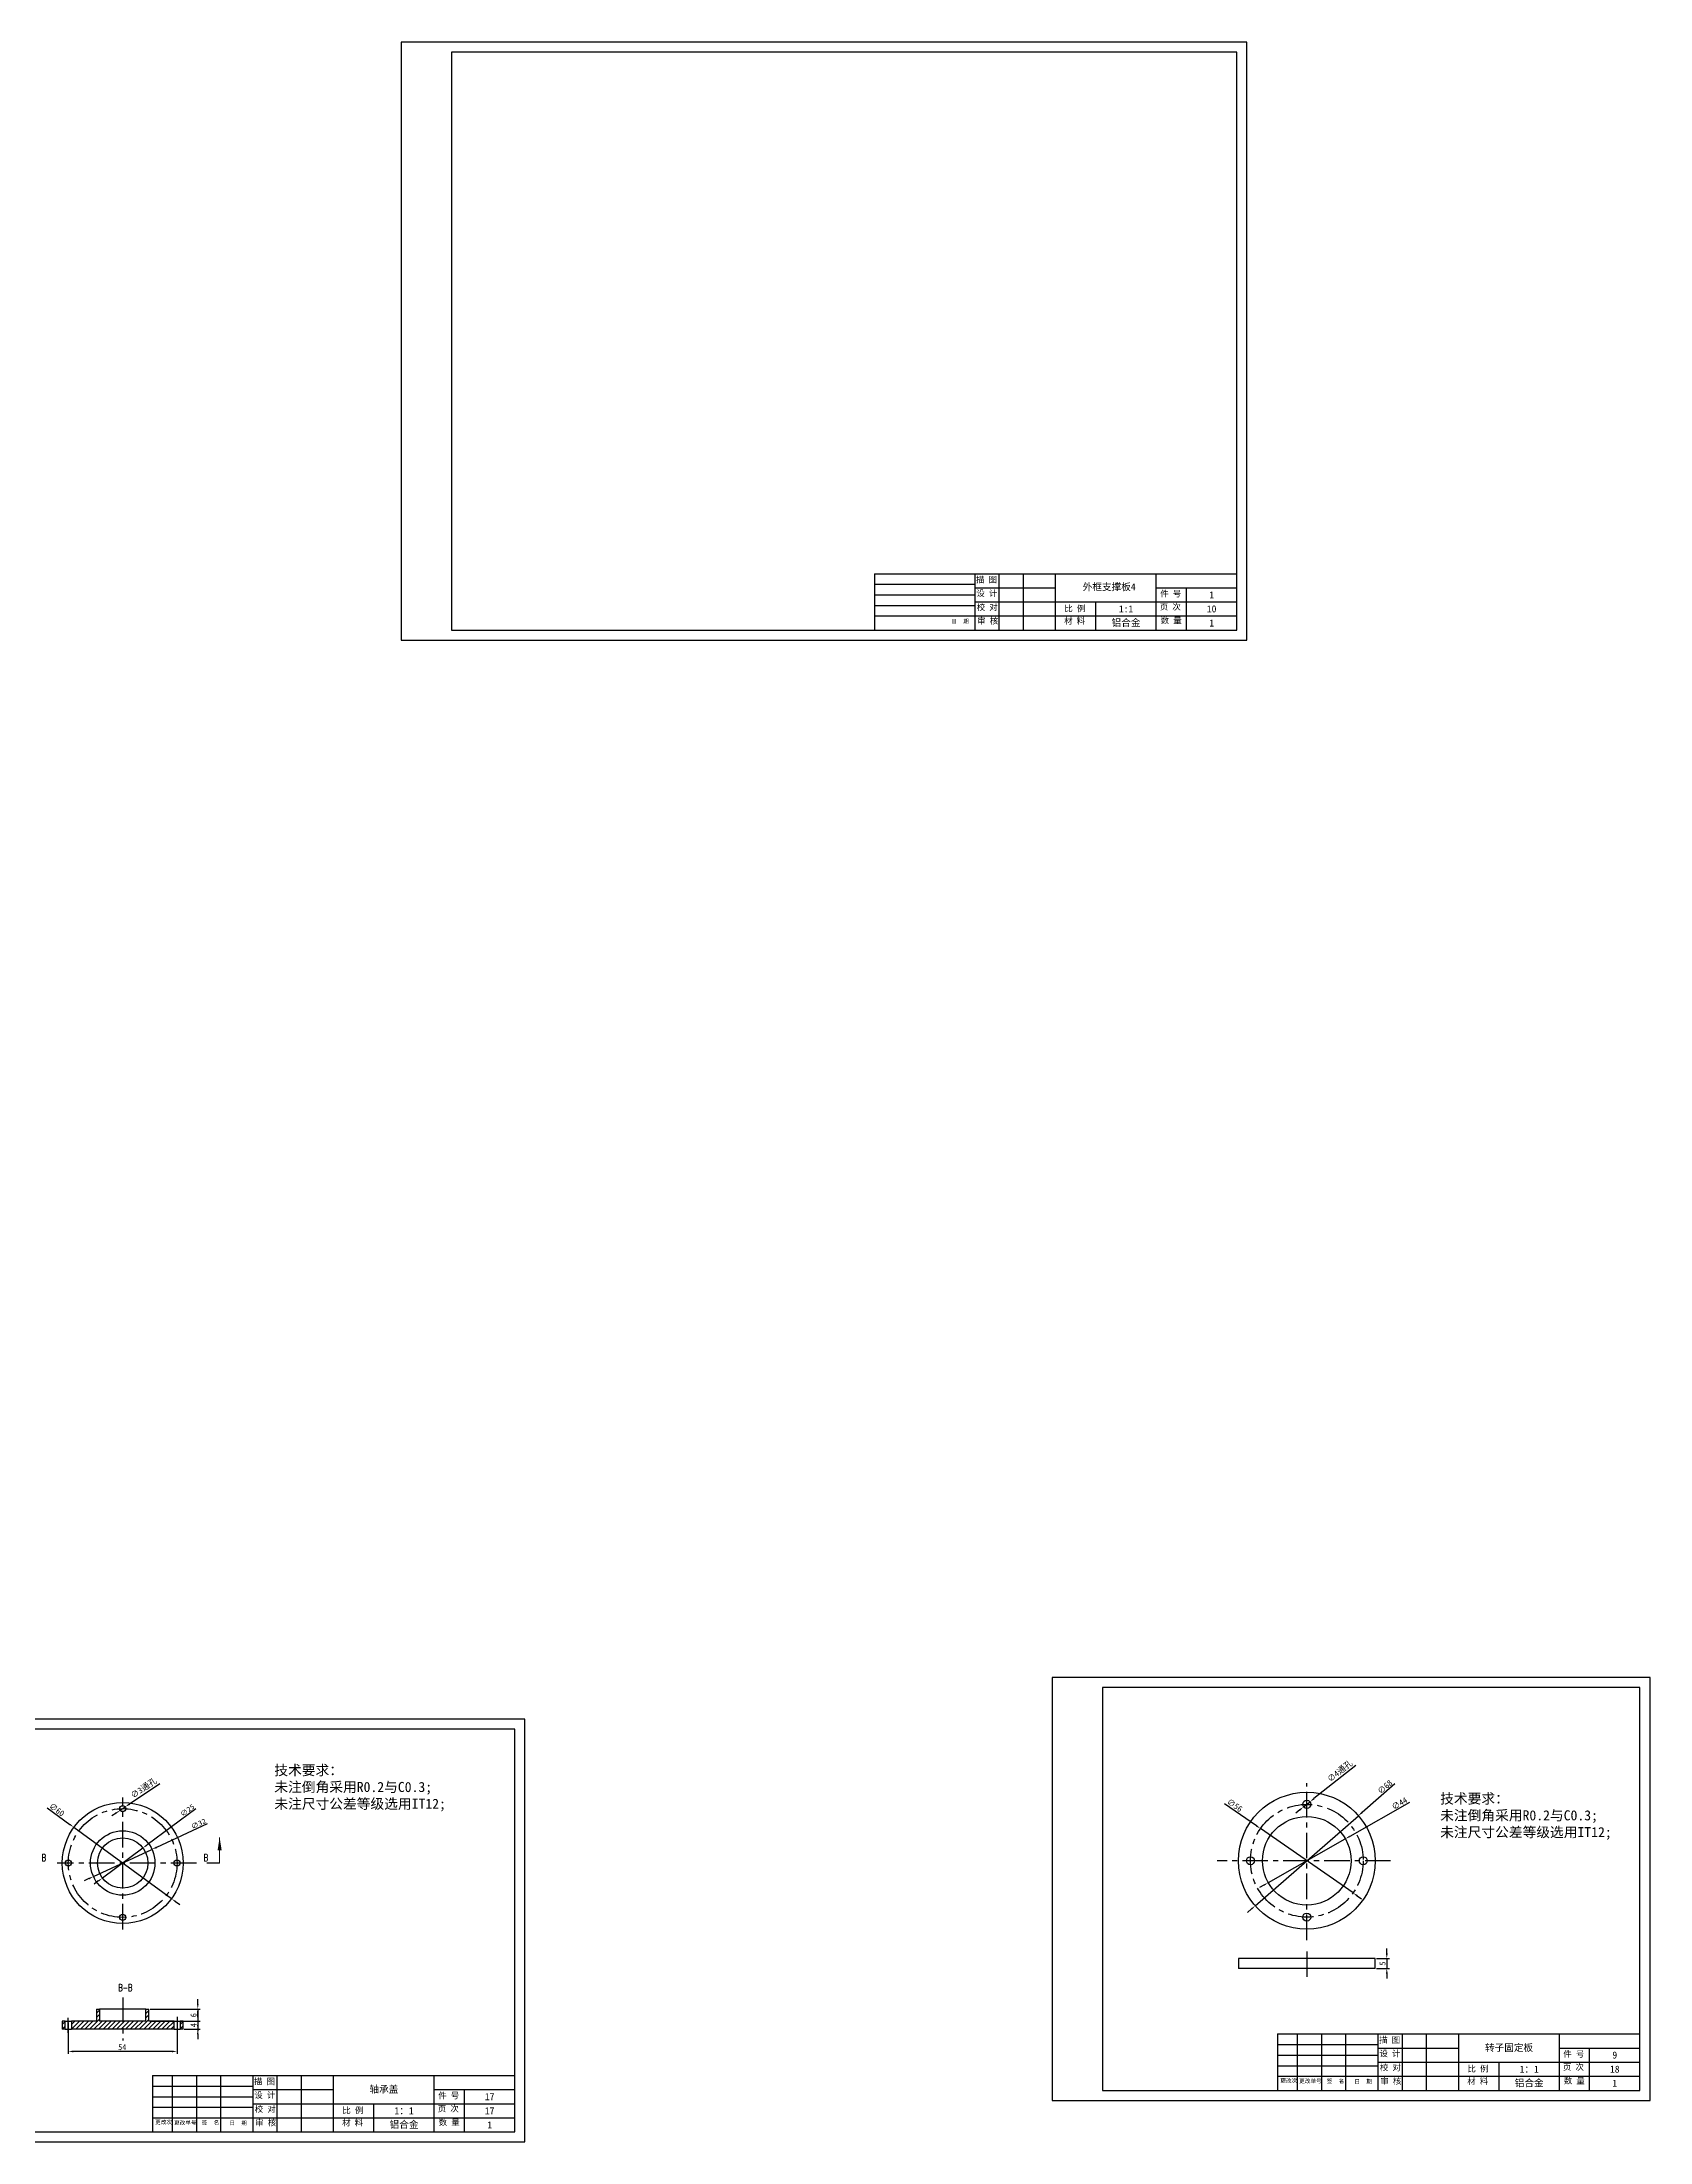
# Model space of a CAD drawing. Header units: millimetres. Extents: x -473 to 6267, y 319 to 3284.
# Drawn here: x 5468 to 6267, y 331 to 1374 of the extents above; entities that cross this region are included whole.
import ezdxf

# ---------------------------------------------------------------- set-up
doc = ezdxf.new("R2010")
doc.units = ezdxf.units.MM
doc.linetypes.add('CENTERX2', pattern=[20.32, 12.7, -2.54, 2.54, -2.54])
for name, color, linetype in [('10', 7, 'Continuous'), ('SLD-0', 7, 'Continuous'), ('轮廓实线层', 170, 'Continuous')]:
    doc.layers.add(name, color=color, linetype=linetype)
for name, color, linetype, lineweight in [('3mm', 7, 'Continuous', 30), ('中心线层', 1, 'CENTERX2', 25), ('标题栏', 7, 'Continuous', 25)]:
    doc.layers.add(name, color=color, linetype=linetype, lineweight=lineweight)
doc.styles.add('SLDTEXTSTYLE4', font='TXT', dxfattribs={"width": 0.566667, "bigfont": 'bigfont'})
doc.dimstyles.new('a4', dxfattribs={"dimtxt": 3, "dimasz": 2.5, "dimexe": 1.25, "dimexo": 0.625, "dimtad": 1, "dimtxsty": 'Standard', "dimcen": 2.5, "dimadec": 0, "dimazin": 0, "dimtfac": 1, "dimtmove": 0, "dimatfit": 3, "dimfxl": 1, "dimarcsym": 0})
doc.dimstyles.new('ISO-25', dxfattribs={"dimtxt": 2.5, "dimasz": 2.5, "dimexe": 1.25, "dimexo": 0.625, "dimtad": 1, "dimdsep": 46, "dimtxsty": 'Standard', "dimcen": 2.5, "dimadec": 0, "dimazin": 0, "dimtfac": 1, "dimtmove": 0, "dimatfit": 3, "dimfxl": 1, "dimarcsym": 0})

# ---------------------------------------------------------------- blocks, each defined once
blk = doc.blocks.new('*D1')
at = {"layer": 'Defpoints', "color": 0, "transparency": 16777216}
for p in [(5484.1, 487.2), (5532.5, 451.8)]:
    blk.add_point(p, dxfattribs=at)
at = {"layer": '轮廓实线层', "color": 0, "lineweight": -2, "transparency": 16777216}
for p, q in [((5470.8, 496.9), (5482.1, 488.7)), ((5532.5, 451.8), (5484.1, 487.2)), ((5534.5, 450.4), (5536.6, 448.9))]:
    blk.add_line(p, q, dxfattribs=at)
at = {"layer": '轮廓实线层', "color": 0, "transparency": 16777216}
for points in [[(5482.3, 489), (5481.8, 488.4), (5484.1, 487.2)], [(5534.8, 450.7), (5534.3, 450), (5532.5, 451.8)]]:
    blk.add_solid(points, dxfattribs=at)
at = {"layer": '轮廓实线层', "color": 0, "lineweight": -3, "transparency": 16777216, "insert": (5475.6, 496), "char_height": 3, "attachment_point": 5, "rotation": 323.8435}
blk.add_mtext('∅60', dxfattribs=at)
blk = doc.blocks.new('*D2')
at = {"layer": 'Defpoints', "color": 0, "transparency": 16777216}
for p in [(5507.1, 495.7), (5509.5, 497.4)]:
    blk.add_point(p, dxfattribs=at)
at = {"layer": '轮廓实线层', "color": 0, "lineweight": -2, "transparency": 16777216}
for p, q in [((5526.7, 508.9), (5511.6, 498.8)), ((5505, 494.3), (5502.9, 492.9)), ((5507.1, 495.7), (5509.5, 497.4))]:
    blk.add_line(p, q, dxfattribs=at)
at = {"layer": '轮廓实线层', "color": 0, "transparency": 16777216}
for points in [[(5504.7, 494.6), (5505.2, 494), (5507.1, 495.7)], [(5511.4, 499.1), (5511.9, 498.4), (5509.5, 497.4)]]:
    blk.add_solid(points, dxfattribs=at)
at = {"layer": '轮廓实线层', "color": 0, "lineweight": -3, "transparency": 16777216, "insert": (5518.8, 506.7), "char_height": 3, "width": 20.625, "attachment_point": 5, "rotation": 33.961}
blk.add_mtext('∅3{\\fSimSun|b0|i0|c134|p54;通孔}', dxfattribs=at)
blk = doc.blocks.new('*D3')
at = {"layer": 'Defpoints', "color": 0, "transparency": 16777216}
for p in [(5521.3, 397), (5521.3, 391), (5545.6, 391)]:
    blk.add_point(p, dxfattribs=at)
at = {"layer": '轮廓实线层', "color": 0, "lineweight": -2, "transparency": 16777216}
for p, q in [((5521.9, 397), (5546.8, 397)), ((5545.6, 399.5), (5545.6, 402)), ((5545.6, 397), (5545.6, 391)), ((5521.9, 391), (5546.8, 391)), ((5545.6, 388.5), (5545.6, 386))]:
    blk.add_line(p, q, dxfattribs=at)
at = {"layer": '轮廓实线层', "color": 0, "transparency": 16777216}
for points in [[(5545.2, 399.5), (5546, 399.5), (5545.6, 397)], [(5545.2, 388.5), (5546, 388.5), (5545.6, 391)]]:
    blk.add_solid(points, dxfattribs=at)
at = {"layer": '轮廓实线层', "color": 0, "lineweight": -3, "transparency": 16777216, "insert": (5543.5, 394), "char_height": 3, "attachment_point": 5, "rotation": 90}
blk.add_mtext('6', dxfattribs=at)
blk = doc.blocks.new('*D4')
at = {"layer": 'Defpoints', "color": 0, "transparency": 16777216}
for p in [(5538.3, 391), (5538.3, 387), (5545.6, 387)]:
    blk.add_point(p, dxfattribs=at)
at = {"layer": '轮廓实线层', "color": 0, "lineweight": -2, "transparency": 16777216}
for p, q in [((5538.9, 391), (5546.8, 391)), ((5538.9, 387), (5546.8, 387)), ((5545.6, 393.5), (5545.6, 396)), ((5545.6, 391), (5545.6, 387)), ((5545.6, 384.5), (5545.6, 382))]:
    blk.add_line(p, q, dxfattribs=at)
at = {"layer": '轮廓实线层', "color": 0, "transparency": 16777216}
for points in [[(5545.2, 393.5), (5546, 393.5), (5545.6, 391)], [(5545.2, 384.5), (5546, 384.5), (5545.6, 387)]]:
    blk.add_solid(points, dxfattribs=at)
at = {"layer": '轮廓实线层', "color": 0, "lineweight": -3, "transparency": 16777216, "insert": (5543.5, 389), "char_height": 3, "attachment_point": 5, "rotation": 90}
blk.add_mtext('4', dxfattribs=at)
blk = doc.blocks.new('*D5')
at = {"layer": 'Defpoints', "color": 0, "transparency": 16777216}
for p in [(5481.3, 391), (5535.3, 391), (5481.3, 376)]:
    blk.add_point(p, dxfattribs=at)
at = {"layer": '轮廓实线层', "color": 0, "lineweight": -2, "transparency": 16777216}
for p, q in [((5481.3, 390.4), (5481.3, 374.7)), ((5535.3, 390.4), (5535.3, 374.7)), ((5532.8, 376), (5483.8, 376))]:
    blk.add_line(p, q, dxfattribs=at)
at = {"layer": '轮廓实线层', "color": 0, "transparency": 16777216}
for points in [[(5483.8, 376.4), (5483.8, 375.5), (5481.3, 376)], [(5532.8, 376.4), (5532.8, 375.5), (5535.3, 376)]]:
    blk.add_solid(points, dxfattribs=at)
at = {"layer": '轮廓实线层', "color": 0, "lineweight": -3, "transparency": 16777216, "insert": (5508.1, 378.1), "char_height": 3, "attachment_point": 5}
blk.add_mtext('54', dxfattribs=at)
blk = doc.blocks.new('*D6')
at = {"layer": 'Defpoints', "color": 0, "transparency": 16777216}
for p in [(6115.5, 481.5), (6077.3, 459.8)]:
    blk.add_point(p, dxfattribs=at)
at = {"layer": '轮廓实线层', "color": 0, "lineweight": -2, "transparency": 16777216}
for p, q in [((6147.4, 499.5), (6117.7, 482.7)), ((6077.3, 459.8), (6115.5, 481.5)), ((6075.1, 458.6), (6072.9, 457.4))]:
    blk.add_line(p, q, dxfattribs=at)
at = {"layer": '轮廓实线层', "color": 0, "transparency": 16777216}
for points in [[(6117.5, 483.1), (6117.9, 482.4), (6115.5, 481.5)], [(6074.9, 458.9), (6075.3, 458.2), (6077.3, 459.8)]]:
    blk.add_solid(points, dxfattribs=at)
at = {"layer": '轮廓实线层', "color": 0, "lineweight": -3, "transparency": 16777216, "insert": (6142.4, 499.1), "char_height": 3, "attachment_point": 5, "rotation": 29.5139}
blk.add_mtext('∅44', dxfattribs=at)
blk = doc.blocks.new('*D7')
at = {"layer": 'Defpoints', "color": 0, "transparency": 16777216}
for p in [(6122, 493), (6070.8, 448.3)]:
    blk.add_point(p, dxfattribs=at)
at = {"layer": '轮廓实线层', "color": 0, "lineweight": -2, "transparency": 16777216}
for p, q in [((6140.1, 508.8), (6123.9, 494.6)), ((6070.8, 448.3), (6122, 493)), ((6068.9, 446.7), (6067, 445))]:
    blk.add_line(p, q, dxfattribs=at)
at = {"layer": '轮廓实线层', "color": 0, "transparency": 16777216}
for points in [[(6123.6, 495), (6124.2, 494.3), (6122, 493)], [(6068.6, 447), (6069.2, 446.4), (6070.8, 448.3)]]:
    blk.add_solid(points, dxfattribs=at)
at = {"layer": '轮廓实线层', "color": 0, "lineweight": -3, "transparency": 16777216, "insert": (6135.2, 507.3), "char_height": 3, "attachment_point": 5, "rotation": 41.0808}
blk.add_mtext('∅68', dxfattribs=at)
blk = doc.blocks.new('*D8')
at = {"layer": 'Defpoints', "color": 0, "transparency": 16777216}
for p in [(6073.4, 486.6), (6119.4, 454.7)]:
    blk.add_point(p, dxfattribs=at)
at = {"layer": '轮廓实线层', "color": 0, "lineweight": -2, "transparency": 16777216}
for p, q in [((6055.6, 499.1), (6071.4, 488.1)), ((6119.4, 454.7), (6073.4, 486.6)), ((6121.4, 453.2), (6123.5, 451.8))]:
    blk.add_line(p, q, dxfattribs=at)
at = {"layer": '轮廓实线层', "color": 0, "transparency": 16777216}
for points in [[(6071.6, 488.4), (6071.1, 487.7), (6073.4, 486.6)], [(6121.7, 453.6), (6121.2, 452.9), (6119.4, 454.7)]]:
    blk.add_solid(points, dxfattribs=at)
at = {"layer": '轮廓实线层', "color": 0, "lineweight": -3, "transparency": 16777216, "insert": (6060.6, 498.2), "char_height": 3, "attachment_point": 5, "rotation": 325.1569}
blk.add_mtext('∅56', dxfattribs=at)
blk = doc.blocks.new('*D9')
at = {"layer": 'Defpoints', "color": 0, "transparency": 16777216}
for p in [(6094.8, 497.4), (6098, 499.9)]:
    blk.add_point(p, dxfattribs=at)
at = {"layer": '轮廓实线层', "color": 0, "lineweight": -2, "transparency": 16777216}
for p, q in [((6120.7, 517.9), (6099.9, 501.5)), ((6092.9, 495.9), (6090.9, 494.3)), ((6094.8, 497.4), (6098, 499.9))]:
    blk.add_line(p, q, dxfattribs=at)
at = {"layer": '轮廓实线层', "color": 0, "transparency": 16777216}
for points in [[(6099.7, 501.8), (6100.2, 501.1), (6098, 499.9)], [(6092.6, 496.2), (6093.1, 495.5), (6094.8, 497.4)]]:
    blk.add_solid(points, dxfattribs=at)
at = {"layer": '轮廓实线层', "color": 0, "lineweight": -3, "transparency": 16777216, "insert": (6112.9, 515.1), "char_height": 3, "width": 21.301, "attachment_point": 5, "rotation": 38.4645}
blk.add_mtext('∅4{\\fSimSun|b0|i0|c134|p54;通孔}', dxfattribs=at)
blk = doc.blocks.new('*D10')
at = {"layer": 'Defpoints', "color": 0, "transparency": 16777216}
for p in [(6130.4, 422.1), (6130.4, 417.1), (6136.1, 417.1)]:
    blk.add_point(p, dxfattribs=at)
at = {"layer": '轮廓实线层', "color": 0, "lineweight": -2, "transparency": 16777216}
for p, q in [((6131, 422.1), (6137.4, 422.1)), ((6131, 417.1), (6137.4, 417.1)), ((6136.1, 424.6), (6136.1, 427.1)), ((6136.1, 422.1), (6136.1, 417.1)), ((6136.1, 414.6), (6136.1, 412.1))]:
    blk.add_line(p, q, dxfattribs=at)
at = {"layer": '轮廓实线层', "color": 0, "transparency": 16777216}
for points in [[(6135.7, 424.6), (6136.6, 424.6), (6136.1, 422.1)], [(6135.7, 414.6), (6136.6, 414.6), (6136.1, 417.1)]]:
    blk.add_solid(points, dxfattribs=at)
at = {"layer": '轮廓实线层', "color": 0, "lineweight": -3, "transparency": 16777216, "insert": (6134, 419.6), "char_height": 3, "attachment_point": 5, "rotation": 90}
blk.add_mtext('5', dxfattribs=at)
blk = doc.blocks.new('*D177')
at = {"layer": 'Defpoints', "color": 0, "transparency": 16777216}
for p in [(5518.3, 477), (5498.3, 462.1)]:
    blk.add_point(p, dxfattribs=at)
at = {"layer": '轮廓实线层', "color": 0, "lineweight": -2, "transparency": 16777216}
for p, q in [((5544.7, 496.5), (5520.4, 478.5)), ((5498.3, 462.1), (5518.3, 477)), ((5496.2, 460.6), (5494.2, 459.1))]:
    blk.add_line(p, q, dxfattribs=at)
at = {"layer": '轮廓实线层', "color": 0, "transparency": 16777216}
for points in [[(5520.1, 478.8), (5520.6, 478.1), (5518.3, 477)], [(5496, 460.9), (5496.5, 460.3), (5498.3, 462.1)]]:
    blk.add_solid(points, dxfattribs=at)
at = {"layer": '轮廓实线层', "color": 0, "transparency": 16777216, "insert": (5540.4, 495.7), "char_height": 2.5, "attachment_point": 5, "rotation": 36.5357}
blk.add_mtext('∅25', dxfattribs=at)
blk = doc.blocks.new('*D178')
at = {"layer": 'Defpoints', "color": 0, "transparency": 16777216}
for p in [(5522.8, 476.3), (5493.8, 462.8)]:
    blk.add_point(p, dxfattribs=at)
at = {"layer": '轮廓实线层', "color": 0, "lineweight": -2, "transparency": 16777216}
for p, q in [((5550.3, 488.9), (5525.1, 477.3)), ((5493.8, 462.8), (5522.8, 476.3)), ((5491.5, 461.8), (5489.2, 460.7))]:
    blk.add_line(p, q, dxfattribs=at)
at = {"layer": '轮廓实线层', "color": 0, "transparency": 16777216}
for points in [[(5524.9, 477.7), (5525.3, 476.9), (5522.8, 476.3)], [(5491.3, 462.1), (5491.7, 461.4), (5493.8, 462.8)]]:
    blk.add_solid(points, dxfattribs=at)
at = {"layer": '轮廓实线层', "color": 0, "transparency": 16777216, "insert": (5545.9, 489), "char_height": 2.5, "attachment_point": 5, "rotation": 24.8355}
blk.add_mtext('∅32', dxfattribs=at)

msp = doc.modelspace()

# ---------------------------------------------------------------- hatches: boundary and pattern name
at = {"layer": '轮廓实线层', "lineweight": -3}
h = msp.add_hatch(dxfattribs=at)
h.set_pattern_fill('ANSI31', color=5, scale=0.5)
h.set_pattern_definition([(45, (7659.9432, 3255.6477), (-1.122532, 1.122532), [])])
h.paths.add_polyline_path([(5508.3, 391.033), (5496.8, 391.033), (5496.8, 397.033), (5495.3, 397.033), (5495.3, 391.033), (5482.8, 391.033), (5482.8, 387.033), (5508.3, 387.033)])
h.paths.add_polyline_path([(5533.8, 391.033), (5521.3, 391.033), (5521.3, 397.033), (5519.8, 397.033), (5519.8, 391.033), (5508.3, 391.033), (5508.3, 387.033), (5533.8, 387.033)])
h.paths.add_polyline_path([(5538.3, 391.033), (5536.8, 391.033), (5536.8, 387.033), (5538.3, 387.033)])
h.paths.add_polyline_path([(5479.8, 391.033), (5478.3, 391.033), (5478.3, 387.033), (5479.8, 387.033)])

# ---------------------------------------------------------------- linework, layer by layer
for p, q in [((6061.628, 1081.726), (6061.628, 1109.726)), ((5881.628, 1081.726), (6061.628, 1081.726))]:
    msp.add_line(p, q)
at = {"color": 7, "linetype": 'Continuous', "lineweight": 18}
msp.add_line((5556.442, 469.531), (5556.442, 482.231), dxfattribs=at)
at = {"color": 7, "lineweight": -3}
msp.add_line((5556.442, 469.531), (5550.092, 469.531), dxfattribs=at)
at = {"color": 7, "linetype": 'Continuous', "lineweight": 18}
msp.add_solid([(5556.442, 482.231), (5555.426, 475.881), (5557.458, 475.881)], dxfattribs=at)
at = {"layer": '10'}
for points in [[(5646.628, 1076.726), (6066.628, 1076.726), (6066.628, 1373.726), (5646.628, 1373.726)], [(5969.852, 351.648), (6266.852, 351.648), (6266.852, 561.648), (5969.852, 561.648)], [(5411.044, 330.999), (5708.044, 330.999), (5708.044, 540.999), (5411.044, 540.999)]]:
    msp.add_lwpolyline(points, close=True, dxfattribs=at)
at = {"layer": '3mm'}
for p, q in [((5881.628, 1109.726), (6061.628, 1109.726)), ((5495.3, 397.033), (5495.3, 391.033)), ((5495.3, 397.033), (5496.8, 397.033)), ((5496.8, 397.033), (5496.8, 391.033)), ((5519.8, 397.033), (5496.8, 397.033)), ((5519.8, 391.033), (5519.8, 397.033)), ((5519.8, 397.033), (5521.3, 397.033)), ((5521.3, 391.033), (5521.3, 397.033)), ((5478.3, 391.033), (5478.3, 387.033)), ((5479.8, 391.033), (5478.3, 391.033)), ((5479.8, 387.033), (5478.3, 387.033)), ((5479.8, 387.033), (5479.8, 391.033)), ((5479.8, 391.033), (5482.8, 391.033)), ((5479.8, 387.033), (5482.8, 387.033)), ((5482.8, 391.033), (5482.8, 387.033)), ((5495.3, 391.033), (5482.8, 391.033)), ((5533.8, 387.033), (5482.8, 387.033)), ((5519.8, 391.033), (5496.8, 391.033)), ((5533.8, 391.033), (5521.3, 391.033)), ((5533.8, 391.033), (5536.8, 391.033)), ((5533.8, 387.033), (5533.8, 391.033)), ((5533.8, 387.033), (5536.8, 387.033)), ((5536.8, 391.033), (5536.8, 387.033)), ((5538.3, 391.033), (5536.8, 391.033)), ((5538.3, 387.033), (5536.8, 387.033)), ((5538.3, 387.033), (5538.3, 391.033)), ((6081.852, 384.648), (6081.852, 356.648)), ((6081.852, 384.648), (6261.852, 384.648)), ((5523.044, 363.999), (5523.044, 335.999)), ((5523.044, 363.999), (5703.044, 363.999))]:
    msp.add_line(p, q, dxfattribs=at)
at = {"layer": '3mm', "lineweight": 30}
msp.add_line((5881.628, 1109.726), (5881.628, 1081.726), dxfattribs=at)
at = {"layer": '3mm', "color": 7, "linetype": 'Continuous', "lineweight": 30}
for p, q in [((6062.402, 422.129), (6062.402, 417.129)), ((6130.402, 422.129), (6062.402, 422.129)), ((6130.402, 417.129), (6062.402, 417.129)), ((6130.402, 417.129), (6130.402, 422.129))]:
    msp.add_line(p, q, dxfattribs=at)
at = {"layer": '3mm'}
for points in [[(5671.628, 1081.726), (6061.628, 1081.726), (6061.628, 1368.726), (5671.628, 1368.726)], [(5994.852, 356.648), (6261.852, 356.648), (6261.852, 556.648), (5994.852, 556.648)], [(5436.044, 335.999), (5703.044, 335.999), (5703.044, 535.999), (5436.044, 535.999)]]:
    msp.add_lwpolyline(points, close=True, dxfattribs=at)
at = {"layer": '3mm', "color": 7, "linetype": 'Continuous', "lineweight": 30}
for centre, radius in [((6096.402, 470.652), 34), ((6096.402, 498.652), 2), ((5508.3, 496.531), 1.5), ((6096.402, 470.652), 22), ((6068.402, 470.652), 2), ((6124.402, 470.652), 2), ((6096.402, 442.652), 2)]:
    msp.add_circle(centre, radius, dxfattribs=at)
at = {"layer": '3mm'}
for centre, radius in [((5508.3, 469.531), 30), ((5508.3, 469.531), 16), ((5508.3, 469.531), 12.5), ((5481.3, 469.531), 1.5), ((5535.3, 469.531), 1.5), ((5508.3, 442.531), 1.5)]:
    msp.add_circle(centre, radius, dxfattribs=at)
at = {"layer": 'Defpoints'}
for p, q in [((6261.852, 356.648), (6261.852, 384.648)), ((5703.044, 335.999), (5703.044, 363.999)), ((6081.852, 356.648), (6261.852, 356.648)), ((5523.044, 335.999), (5703.044, 335.999))]:
    msp.add_line(p, q, dxfattribs=at)
at = {"layer": '中心线层'}
for p, q in [((5508.3, 436.581), (5508.3, 502.037)), ((5508.3, 402.714), (5508.3, 381.42))]:
    msp.add_line(p, q, dxfattribs=at)
at = {"layer": '中心线层', "lineweight": -3}
for p, q in [((6096.402, 431.237), (6096.402, 509.23)), ((5544.902, 469.531), (5475.792, 469.531)), ((6138.045, 470.652), (6051.897, 470.652)), ((6096.402, 425.578), (6096.402, 413.054)), ((5481.3, 385.201), (5481.3, 392.722)), ((5535.3, 393.172), (5535.3, 385.587))]:
    msp.add_line(p, q, dxfattribs=at)
at = {"layer": '中心线层'}
msp.add_circle((5508.3, 469.531), 27, dxfattribs=at)
at = {"layer": '中心线层', "lineweight": -3}
msp.add_circle((6096.402, 470.652), 28, dxfattribs=at)
at = {"layer": '标题栏'}
for p, q in [((5931.628, 1081.726), (5931.628, 1109.726)), ((5943.628, 1081.726), (5943.628, 1109.726)), ((5955.628, 1081.726), (5955.628, 1109.726)), ((5971.628, 1081.726), (5971.628, 1109.726)), ((6021.628, 1081.726), (6021.628, 1109.726)), ((5881.628, 1104.476), (5931.628, 1104.476)), ((5881.628, 1099.226), (5931.628, 1099.226)), ((5931.628, 1102.726), (5971.628, 1102.726)), ((5931.628, 1095.726), (5971.628, 1095.726)), ((5971.628, 1095.726), (6021.628, 1095.726)), ((5991.628, 1081.726), (5991.628, 1095.726)), ((6021.628, 1102.726), (6061.628, 1102.726)), ((6021.628, 1095.726), (6061.628, 1095.726)), ((6036.628, 1081.726), (6036.628, 1102.726)), ((5881.628, 1093.976), (5931.628, 1093.976)), ((5881.628, 1088.726), (6061.628, 1088.726)), ((6081.852, 379.398), (6131.852, 379.398)), ((6091.852, 356.648), (6091.852, 384.648)), ((6103.852, 356.648), (6103.852, 384.648)), ((6115.852, 356.648), (6115.852, 384.648)), ((6131.852, 356.648), (6131.852, 384.648)), ((6131.852, 377.648), (6171.852, 377.648)), ((6143.852, 356.648), (6143.852, 384.648)), ((6155.852, 356.648), (6155.852, 384.648)), ((6171.852, 356.648), (6171.852, 384.648)), ((6221.852, 356.648), (6221.852, 384.648)), ((6221.852, 377.648), (6261.852, 377.648)), ((6236.852, 356.648), (6236.852, 377.648)), ((6081.852, 374.148), (6131.852, 374.148)), ((6081.852, 368.898), (6131.852, 368.898)), ((6131.852, 370.648), (6171.852, 370.648)), ((6171.852, 370.648), (6221.852, 370.648)), ((6191.852, 356.648), (6191.852, 370.648)), ((6221.852, 370.648), (6261.852, 370.648)), ((5523.044, 358.749), (5573.044, 358.749)), ((5533.044, 335.999), (5533.044, 363.999)), ((5545.044, 335.999), (5545.044, 363.999)), ((5557.044, 335.999), (5557.044, 363.999)), ((5573.044, 335.999), (5573.044, 363.999)), ((5573.044, 356.999), (5613.044, 356.999)), ((5585.044, 335.999), (5585.044, 363.999)), ((5597.044, 335.999), (5597.044, 363.999)), ((5613.044, 335.999), (5613.044, 363.999)), ((5663.044, 335.999), (5663.044, 363.999)), ((5663.044, 356.999), (5703.044, 356.999)), ((5678.044, 335.999), (5678.044, 356.999)), ((6081.852, 363.648), (6261.852, 363.648)), ((5523.044, 353.499), (5573.044, 353.499)), ((5523.044, 348.249), (5573.044, 348.249)), ((5573.044, 349.999), (5613.044, 349.999)), ((5613.044, 349.999), (5663.044, 349.999)), ((5633.044, 335.999), (5633.044, 349.999)), ((5663.044, 349.999), (5703.044, 349.999)), ((5523.044, 342.999), (5703.044, 342.999))]:
    msp.add_line(p, q, dxfattribs=at)

# ---------------------------------------------------------------- texts
at = {"color": 7, "linetype": 'Continuous', "char_height": 3.5, "attachment_point": 1, "style": 'SLDTEXTSTYLE4'}
for insert in [(5468.05, 473.862), (5548.563, 473.862)]:
    msp.add_mtext('B', dxfattribs=dict(at, insert=insert))
at = {"layer": '10', "insert": (5509.627, 409.42), "char_height": 3.5, "attachment_point": 2, "style": 'SLDTEXTSTYLE4'}
msp.add_mtext('B-B', dxfattribs=at)
at = {"layer": 'SLD-0', "linetype": 'Continuous', "lineweight": -3}
for s, width, insert, char_height, attachment_point in [('1', 25, (6049.128, 1099.226), 3.5, 5), ('{\\fSimSun|b0|i0|c134|p54;铝合金}', 30, (6006.628, 1085.226), 3.5, 5), ('{\\fSimSun|b0|i0|c134|p54;1:1}', 30, (6006.628, 1092.226), 3.5, 5), ('10', 25, (6049.128, 1092.226), 3.5, 5), ('1', 25, (6049.128, 1085.226), 3.5, 5), ('{\\fSimSun|b0|i0|c134|p54;技术要求：\\P未注倒角采用R0.2与C0.3;\\P未注尺寸公差等级选用IT12;}', 122.83668, (5583.62, 518.115), 5, 1), ('{\\fSimSun|b0|i0|c134|p54;技术要求：\\P未注倒角采用R0.2与C0.3;\\P未注尺寸公差等级选用IT12;}', 122.83668, (6162.637, 504.035), 5, 1)]:
    msp.add_mtext_dynamic_manual_height_columns(s, width=width, gutter_width=17.5, heights=[0], dxfattribs=dict(at, insert=insert, char_height=char_height, attachment_point=attachment_point))
at = {"layer": '标题栏', "attachment_point": 1}
for s, insert, char_height, width in [('{\\fSimSun|b0|i0|c134|p54; 描 图}', (5930.071, 1108.275), 3, 12.20894), ('{\\fSimSun|b0|i0|c134|p54;设 计}', (5932.251, 1101.52), 3, 11.99092), ('{\\fSimSun|b0|i0|c134|p54;校 对}', (5932.469, 1094.547), 3, 11.99092), ('{\\fSimSun|b0|i0|c134|p54;页 次}', (6023.382, 1094.765), 3, 14.60712), ('{\\fSimSun|b0|i0|c134|p54;件 号}', (6023.6, 1101.302), 3, 14.17108), ('{\\fSimSun|b0|i0|c134|p54;日  期}', (5919.824, 1087.138), 2, 16.13323), ('{\\fSimSun|b0|i0|c134|p54;审 核}', (5932.687, 1087.792), 3, 12.20893), ('{\\fSimSun|b0|i0|c134|p54;材 料}', (5975.854, 1087.792), 3, 18.09539), ('{\\fSimSun|b0|i0|c134|p54;比 例}', (5975.982, 1093.926), 3, 12.20893), ('{\\fSimSun|b0|i0|c134|p54;数 量}', (6023.818, 1088.009), 3, 14.60712), ('{\\fSimSun|b0|i0|c134|p54; 描 图}', (6130.295, 383.196), 3, 12.20894), ('{\\fSimSun|b0|i0|c134|p54;设 计}', (6132.475, 376.441), 3, 11.99092), ('{\\fSimSun|b0|i0|c134|p54;件 号}', (6223.824, 376.223), 3, 14.17108), ('{\\fSimSun|b0|i0|c134|p54;校 对}', (6132.693, 369.468), 3, 11.99092), ('{\\fSimSun|b0|i0|c134|p54;比 例}', (6176.206, 368.847), 3, 12.20893), ('{\\fSimSun|b0|i0|c134|p54;页 次}', (6223.606, 369.686), 3, 14.60712), ('{\\fSimSun|b0|i0|c134|p54; 描 图}', (5571.487, 362.548), 3, 12.20894), ('{\\fSimSun|b0|i0|c134|p54;设 计}', (5573.667, 355.792), 3, 11.99092), ('{\\fSimSun|b0|i0|c134|p54;件 号}', (5665.016, 355.574), 3, 14.17108), ('{\\fSimSun|b0|i0|c134|p54;更改次}', (6083.207, 362.495), 2, 9.37414), ('{\\fSimSun|b0|i0|c134|p54;更改单号}', (6092.578, 362.277), 2, 12.42695), ('{\\fSimSun|b0|i0|c134|p54;签  名}', (6106.313, 362.277), 2, 11.99092), ('{\\fSimSun|b0|i0|c134|p54;日  期}', (6120.048, 362.059), 2, 16.13323), ('{\\fSimSun|b0|i0|c134|p54;审 核}', (6132.911, 362.713), 3, 12.20893), ('{\\fSimSun|b0|i0|c134|p54;材 料}', (6176.079, 362.713), 3, 18.09539), ('{\\fSimSun|b0|i0|c134|p54;数 量}', (6224.042, 362.931), 3, 14.60712), ('{\\fSimSun|b0|i0|c134|p54;校 对}', (5573.885, 348.819), 3, 11.99092), ('{\\fSimSun|b0|i0|c134|p54;比 例}', (5617.398, 348.198), 3, 12.20893), ('{\\fSimSun|b0|i0|c134|p54;页 次}', (5664.798, 349.037), 3, 14.60712), ('{\\fSimSun|b0|i0|c134|p54;更改次}', (5524.399, 341.846), 2, 9.37414), ('{\\fSimSun|b0|i0|c134|p54;更改单号}', (5533.77, 341.628), 2, 12.42695), ('{\\fSimSun|b0|i0|c134|p54;签  名}', (5547.505, 341.628), 2, 11.99092), ('{\\fSimSun|b0|i0|c134|p54;日  期}', (5561.24, 341.41), 2, 16.13323), ('{\\fSimSun|b0|i0|c134|p54;审 核}', (5574.103, 342.064), 3, 12.20893), ('{\\fSimSun|b0|i0|c134|p54;材 料}', (5617.271, 342.064), 3, 18.09539), ('{\\fSimSun|b0|i0|c134|p54;数 量}', (5665.234, 342.282), 3, 14.60712)]:
    msp.add_mtext(s, dxfattribs=dict(at, insert=insert, char_height=char_height, width=width))
at = {"layer": '标题栏', "lineweight": -3, "insert": (5998.25, 1102.98), "char_height": 3.5, "attachment_point": 5}
msp.add_mtext_dynamic_manual_height_columns('{\\fSimSun|b0|i0|c134|p54;外框支撑板4}', width=30, gutter_width=17.5, heights=[0], dxfattribs=at)
at = {"layer": '标题栏', "linetype": 'Continuous', "lineweight": -3, "char_height": 3.5, "attachment_point": 5}
for s, width, insert in [('{\\fSimSun|b0|i0|c134|p54;转子固定板}', 50, (6196.852, 377.648)), ('9', 25, (6249.352, 374.148)), ('{\\fSimSun|b0|i0|c134|p54;1：1}', 30, (6206.852, 367.148)), ('18', 25, (6249.352, 367.148)), ('{\\fSimSun|b0|i0|c134|p54;轴承盖}', 50, (5638.044, 356.999)), ('17', 25, (5690.544, 353.499)), ('{\\fSimSun|b0|i0|c134|p54;铝合金}', 30, (6206.852, 360.148)), ('1', 25, (6249.352, 360.148)), ('{\\fSimSun|b0|i0|c134|p54;1：1}', 30, (5648.044, 346.499)), ('17', 25, (5690.544, 346.499)), ('{\\fSimSun|b0|i0|c134|p54;铝合金}', 30, (5648.044, 339.499)), ('1', 25, (5690.544, 339.499))]:
    msp.add_mtext_dynamic_manual_height_columns(s, width=width, gutter_width=17.5, heights=[0], dxfattribs=dict(at, insert=insert))

# ---------------------------------------------------------------- dimensions: what is measured, and where the dimension line sits
at = {"layer": '轮廓实线层', "lineweight": -3}
for p1, p2, picture, middle in [((6094.836, 497.408), (6097.968, 499.896), '*D9', (6114.53, 513.054)), ((5507.056, 495.693), (5509.544, 497.369), '*D2', (5520.218, 504.557))]:
    dim = msp.add_diameter_dim_2p(p1=p1, p2=p2, text='<>{\\fSimSun|b0|i0|c134|p54;通孔}', dimstyle='a4', dxfattribs=at)
    dim.commit()
    dim.dimension.update_dxf_attribs({"geometry": picture, "text_midpoint": middle, "dimtype": 163})
for p1, p2, picture, middle in [((6070.773, 448.31), (6122.03, 492.994), '*D7', (6136.634, 505.725)), ((6119.382, 454.655), (6073.422, 486.649), '*D8', (6059.355, 496.441)), ((6077.256, 459.814), (6115.547, 481.49), '*D6', (6143.409, 497.263)), ((5532.522, 451.831), (5484.078, 487.231), '*D1', (5474.381, 494.317))]:
    dim = msp.add_diameter_dim_2p(p1=p1, p2=p2, dimstyle='a4', dxfattribs=at)
    dim.commit()
    dim.dimension.update_dxf_attribs({"geometry": picture, "text_midpoint": middle, "dimtype": 163})
at = {"layer": '轮廓实线层'}
for p1, p2, picture, middle in [((5493.78, 462.811), (5522.82, 476.251), '*D178', (5546.666, 487.287)), ((5498.256, 462.089), (5518.344, 476.972), '*D177', (5541.52, 494.144))]:
    dim = msp.add_diameter_dim_2p(p1=p1, p2=p2, dimstyle='ISO-25', dxfattribs=at)
    dim.commit()
    dim.dimension.update_dxf_attribs({"geometry": picture, "text_midpoint": middle, "dimtype": 163})
at = {"layer": '轮廓实线层', "lineweight": -3}
for base, p1, p2, picture, middle in [((6136.136, 417.129), (6130.402, 422.129), (6130.402, 417.129), '*D10', (6136.136, 419.629)), ((5545.596, 391.033), (5521.3, 397.033), (5521.3, 391.033), '*D3', (5545.596, 394.033)), ((5545.596, 387.033), (5538.3, 391.033), (5538.3, 387.033), '*D4', (5545.596, 389.033))]:
    dim = msp.add_linear_dim(base=base, p1=p1, p2=p2, angle=90, dimstyle='a4', dxfattribs=at)
    dim.commit()
    dim.dimension.update_dxf_attribs({"geometry": picture, "text_midpoint": middle, "dimtype": 160})
dim = msp.add_linear_dim(base=(5481.3, 375.963), p1=(5535.3, 391.033), p2=(5481.3, 391.033), dimstyle='a4', dxfattribs=at)
dim.commit()
dim.dimension.update_dxf_attribs({"geometry": '*D5', "text_midpoint": (5508.098, 375.963), "dimtype": 160})

doc.saveas('drawing.dxf')
